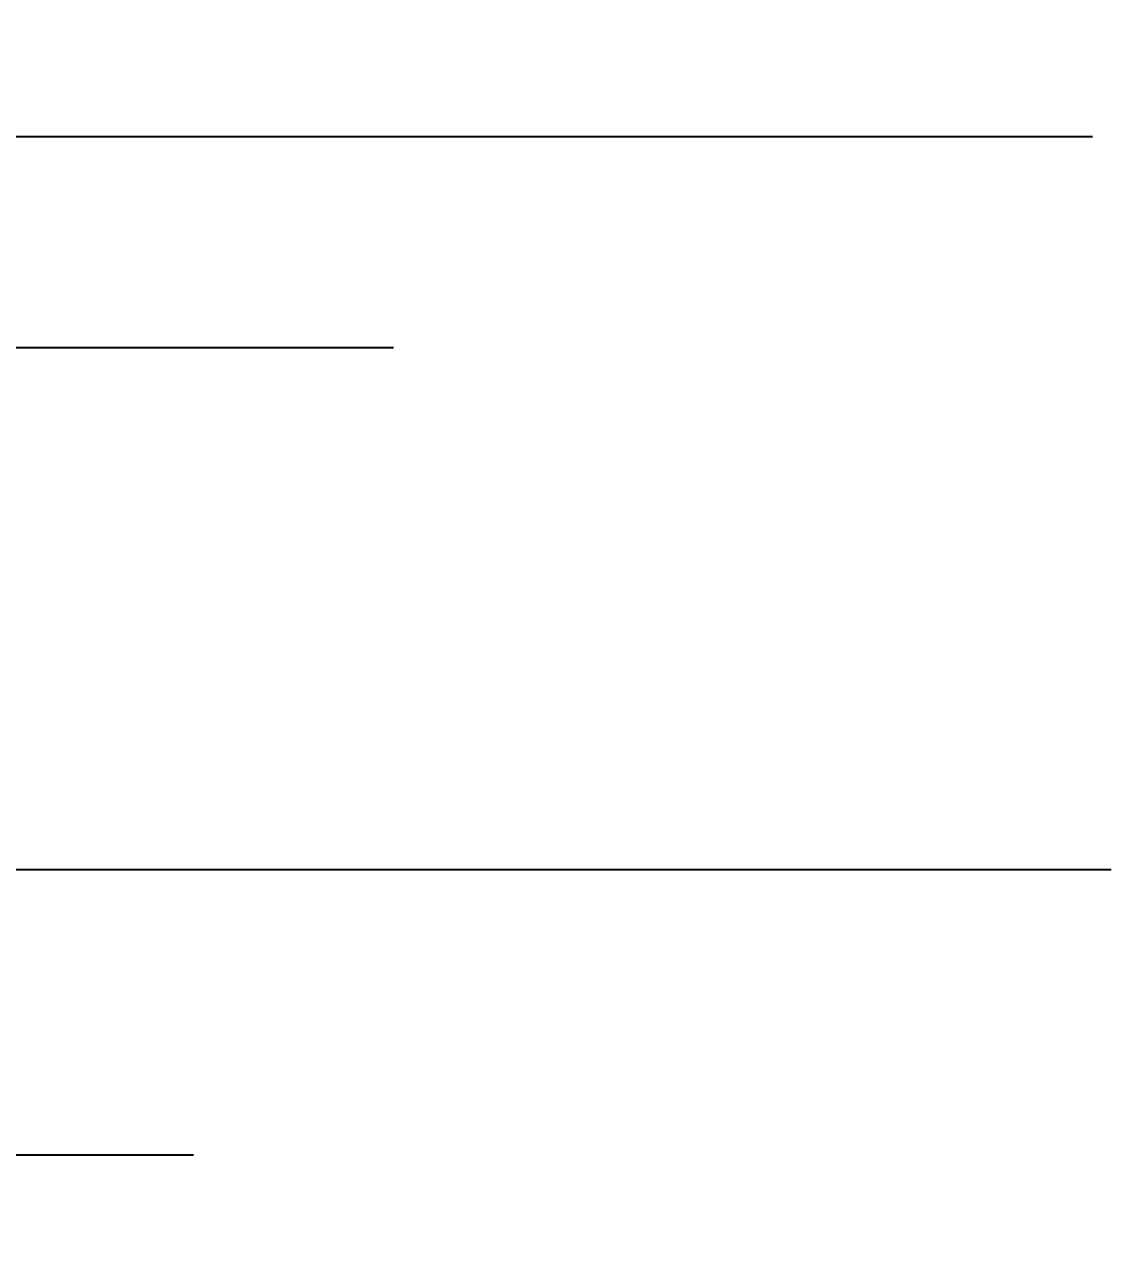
# Model space of a CAD drawing. Extents: x 9928 to 93764, y -101273 to -34887.
# Drawn here: x 87861 to 91206, y -84226 to -80422 of the extents above; entities that cross this region are included whole.
import ezdxf
from ezdxf import colors
from ezdxf.entities.mleader import LeaderData, LeaderLine
from ezdxf.math import Vec2, Vec3

# ---------------------------------------------------------------- set-up
doc = ezdxf.new("R2010")
doc.units = 0
doc.header["$LTSCALE"] = 1000
doc.header["$MEASUREMENT"] = 0
doc.layers.add('A-ANNO-SYMB', color=4, linetype='Continuous')
doc.styles.add('EN', font='ARIALN.TTF')

# ---------------------------------------------------------------- blocks, each defined once
blk = doc.blocks.new('_DotSmall')
at = {"color": 0, "linetype": 'ByBlock', "const_width": 0.5}
blk.add_lwpolyline([(-0.0625, 0, 1), (0.0625, 0, 1)], format="xyb", close=True, dxfattribs=at)

msp = doc.modelspace()

# ---------------------------------------------------------------- leaders
at = {"layer": 'A-ANNO-SYMB', "color": 2}
ml = msp.add_multileader_mtext('Standard', dxfattribs=at)
ml.set_content('\\pxsm1;{\\fSimSun|b0|i0|c134|p2;\\H0.2x;石材安装所需混凝土基础\\P边界较石材完成面内退30mm\\P基础顶标高±0.000}', color=2, style='EN')
ml.set_leader_properties(color=256)
ml.set_arrow_properties(name='DOTSMALL')
ml.build(insert=Vec2(0, 0))
ml.multileader.update_dxf_attribs({"text_left_attachment_type": 5, "text_right_attachment_type": 5, "dogleg_length": 901.2, "arrow_head_size": 62.7})
ctx = ml.context
ctx.base_point, ctx.char_height, ctx.arrow_head_size, ctx.landing_gap_size, ctx.plane_origin = Vec3(85549.2, -80766.2), 313.469, 62.7, 0.282, Vec3(113682, -79506.7)
ctx.left_attachment, ctx.right_attachment, ctx.text_align_type = 5, 5, 2
notes = []
notes.append((ctx, [(0, (1, 1, 0), (84929.2, -80766.2), (1, 0), 620, [(0, [(84823.4, -80615)], 0, [])])]))
ctx.mtext.insert, ctx.mtext.alignment, ctx.mtext.flow_direction = Vec3(86621.9, -80431.8), 3, 5
at = {"layer": 'A-ANNO-SYMB'}
ml = msp.add_multileader_mtext('Standard', dxfattribs=at)
ml.set_content('\\pxsm1;{\\fSimSun|b0|i0|c134|p2;\\H0.2x;钢板连接件\\P详栏杆、杆件详图}', color=256, style='EN')
ml.set_leader_properties(color=256)
ml.set_arrow_properties(name='DOTSMALL')
ml.build(insert=Vec2(0, 0))
ml.multileader.update_dxf_attribs({"text_left_attachment_type": 5, "text_right_attachment_type": 5, "dogleg_length": 901.2, "arrow_head_size": 62.7})
ctx = ml.context
ctx.base_point, ctx.char_height, ctx.arrow_head_size, ctx.landing_gap_size, ctx.plane_origin = Vec3(85540.9, -81415.8), 313.469, 62.7, 0.282, Vec3(113682, -80156.3)
ctx.left_attachment, ctx.right_attachment, ctx.text_align_type = 5, 5, 2
notes.append((ctx, [(0, (1, 1, 0), (85324.7, -81415.8), (1, 0), 216.2, [(0, [(85003.4, -80937.8)], 0, [])])]))
ctx.mtext.insert, ctx.mtext.alignment, ctx.mtext.flow_direction = Vec3(86246.2, -81199.4), 3, 5
ml = msp.add_multileader_mtext('Standard', dxfattribs=at)
ml.set_content('\\pxsm1;{\\fSimSun|b0|i0|c134|p2;\\H0.2x;金属圆钢杆件，可挂布帘或柱帘\\P黑色哑光氟碳喷涂}', color=256, style='EN')
ml.set_leader_properties(color=256)
ml.set_arrow_properties(name='DOTSMALL')
ml.build(insert=Vec2(0, 0))
ml.multileader.update_dxf_attribs({"text_left_attachment_type": 5, "text_right_attachment_type": 5, "dogleg_length": 901.2, "arrow_head_size": 62.7})
ctx = ml.context
ctx.base_point, ctx.char_height, ctx.arrow_head_size, ctx.landing_gap_size, ctx.plane_origin = Vec3(85159, -83022.7), 313.469, 62.7, 0.282, Vec3(113682, -81763.3)
ctx.left_attachment, ctx.right_attachment, ctx.text_align_type = 5, 5, 2
notes.append((ctx, [(0, (1, 1, 0), (85124.1, -83022.7), (1, 0), 34.9, [(0, [(84982.2, -83232.5)], 0, [])])]))
ctx.mtext.insert, ctx.mtext.alignment, ctx.mtext.flow_direction = Vec3(86403.7, -82806.1), 3, 5
ml = msp.add_multileader_mtext('Standard', dxfattribs=at)
ml.set_content('{\\fSimSun|b0|i0|c134|p2;\\H0.2x;灰色碎石铺地}', color=256, style='EN')
ml.set_leader_properties(color=256)
ml.set_arrow_properties(name='DOTSMALL')
ml.build(insert=Vec2(0, 0))
ml.multileader.update_dxf_attribs({"text_left_attachment_type": 5, "text_right_attachment_type": 5, "dogleg_length": 901.2, "arrow_head_size": 62.7})
ctx = ml.context
ctx.base_point, ctx.char_height, ctx.arrow_head_size, ctx.landing_gap_size, ctx.plane_origin = Vec3(85788.5, -83901), 313.469, 62.7, 0.282, Vec3(114340.2, -83309.9)
ctx.left_attachment, ctx.right_attachment, ctx.text_align_type = 5, 5, 2
notes.append((ctx, [(0, (1, 1, 0), (85698.5, -83901), (1, 0), 90, [(0, [(85698.5, -84175)], 0, [])])]))
ctx.mtext.insert, ctx.mtext.alignment, ctx.mtext.flow_direction = Vec3(86319.1, -83814.2), 3, 5
for ctx, leaders in notes:
    for number, flags, end, landing, length, lines in leaders:
        leader = LeaderData()
        leader.index, (leader.has_last_leader_line, leader.has_dogleg_vector, leader.attachment_direction) = number, flags
        leader.last_leader_point, leader.dogleg_vector, leader.dogleg_length = Vec3(end), Vec3(landing), length
        for number, points, colour, breaks in lines:
            line = LeaderLine()
            line.index, line.vertices, line.color, line.breaks = number, Vec3.list(points), colors.encode_raw_color(colour), breaks
            leader.lines.append(line)
        ctx.leaders.append(leader)

doc.saveas('drawing.dxf')
